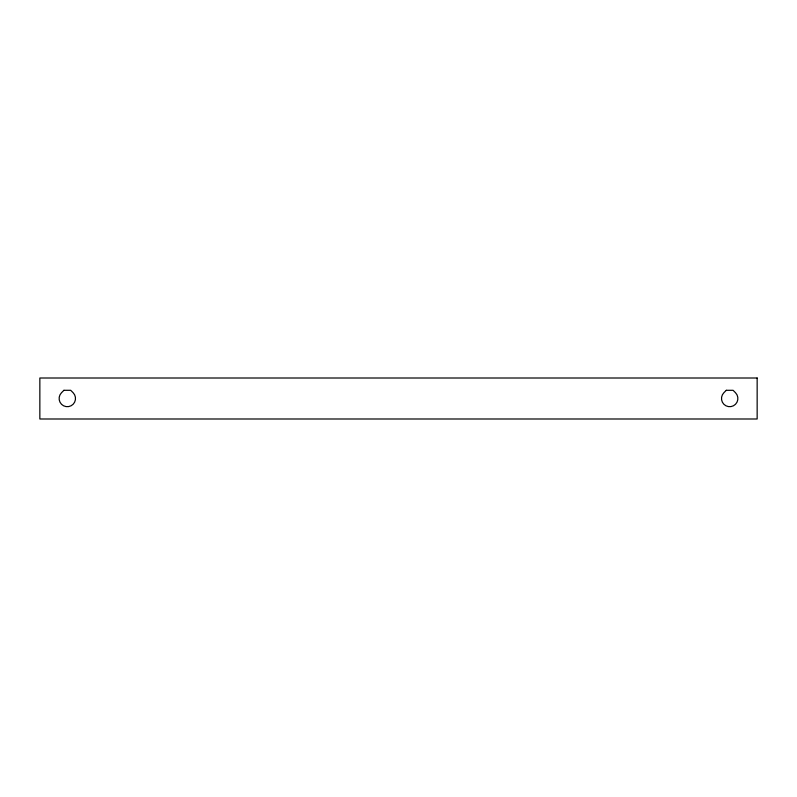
<?xml version="1.0" encoding="UTF-8"?>
<svg xmlns="http://www.w3.org/2000/svg" width="797" height="797" viewBox="0 0 797 797"><rect width="100%" height="100%" fill="white"/><g stroke="black" fill="none" stroke-linecap="round" stroke-linejoin="round"><path stroke-width="1.2" d="M63.919 390.301L61.518 392.702A8.199 8.199 0 0 0 61.518 404.298A8.199 8.199 0 0 0 73.105 404.298A8.199 8.199 0 0 0 73.105 392.702L70.704 390.301L63.919 390.301M726.296 390.301L723.895 392.702A8.199 8.199 0 0 0 723.895 404.298A8.199 8.199 0 0 0 735.482 404.298A8.199 8.199 0 0 0 735.482 392.702L733.081 390.301L726.296 390.301M757.15 378.007L39.85 378.007L39.85 418.993L757.15 418.993L757.15 378.007"/></g></svg>
